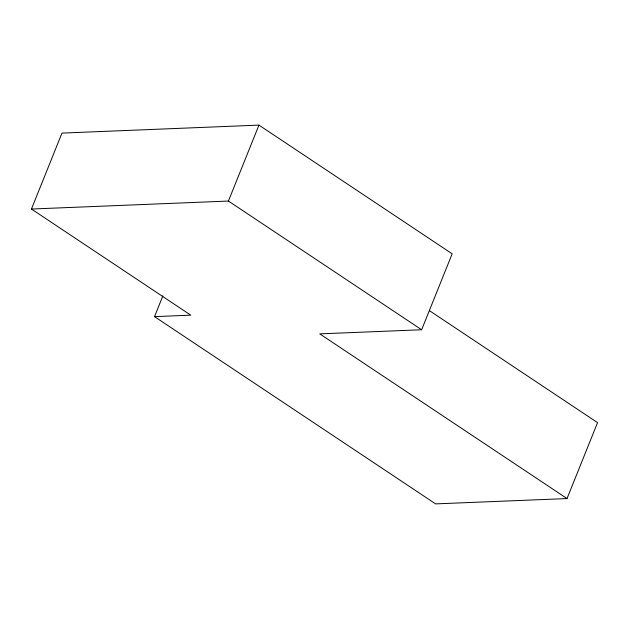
<?xml version="1.0" encoding="UTF-8"?>
<svg xmlns="http://www.w3.org/2000/svg" width="629" height="629" viewBox="0 0 629 629"><rect width="100%" height="100%" fill="white"/><g stroke="black" fill="none" stroke-linecap="round" stroke-linejoin="round"><path stroke-width="0.94" d="M162.887 295.85L154.53 316.639L190.76 315.16L31.45 209.032L61.972 133.096L258.951 125.116L452.172 253.809L421.65 329.745L319.76 333.865L567.028 498.569L597.55 422.633L429.442 310.655M31.45 209.032L228.429 201.052L258.951 125.116M567.028 498.569L435.614 503.884L154.53 316.639M228.429 201.052L421.65 329.745"/></g></svg>
